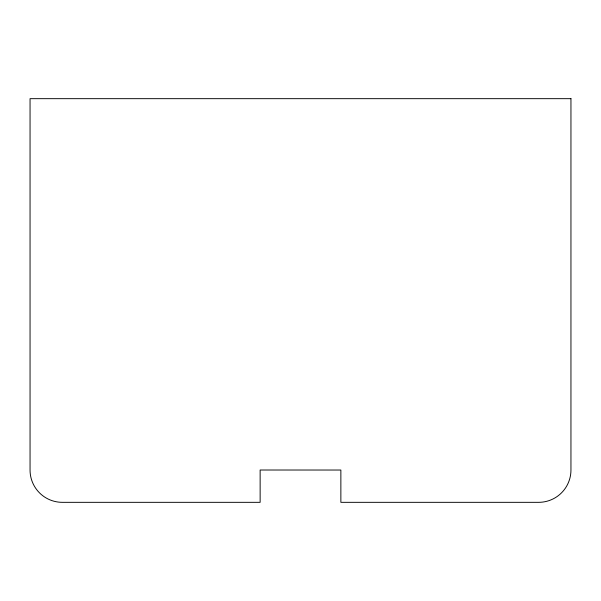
<?xml version="1.0" encoding="UTF-8"?>
<svg xmlns="http://www.w3.org/2000/svg" width="601" height="601" viewBox="0 0 601 601"><rect width="100%" height="100%" fill="white"/><g stroke="black" fill="none" stroke-linecap="round" stroke-linejoin="round"><path stroke-width="0.9" d="M570.95 98.669L30.05 98.669L30.05 470.035A32.296 32.296 0 0 0 62.346 502.331L260.135 502.331L260.135 470.012L340.865 470.035L340.865 502.331L538.654 502.331A32.296 32.296 0 0 0 570.95 470.035L570.95 98.669"/></g></svg>
